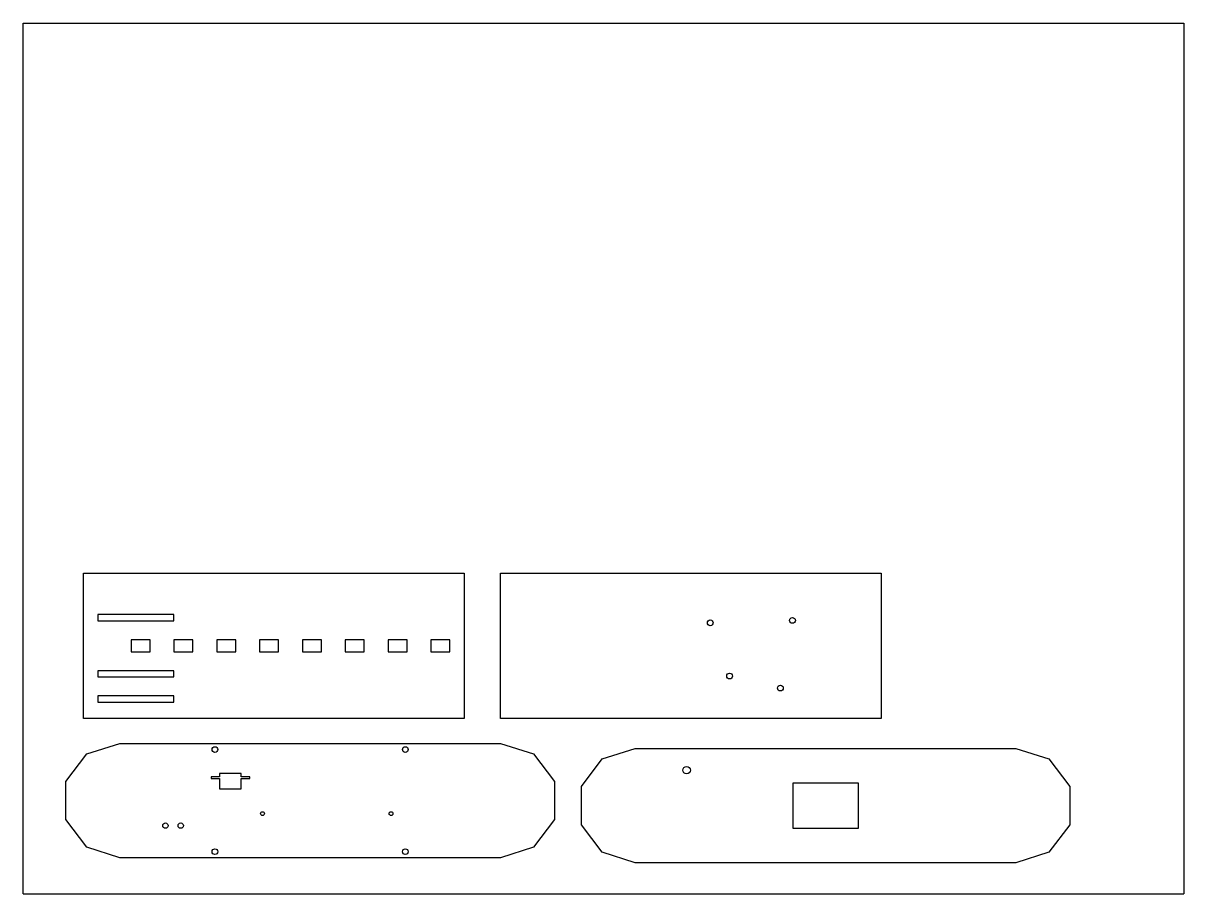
# Model space of a CAD drawing. Header units: centimetres. Extents: x 0 to 61, y 0 to 45.7.
import ezdxf

# ---------------------------------------------------------------- set-up
doc = ezdxf.new("R2010")
doc.units = ezdxf.units.CM
doc.header["$MEASUREMENT"] = 0

msp = doc.modelspace()

# ---------------------------------------------------------------- linework, layer by layer
at = {"linetype": 'Continuous'}
for p, q in [((0, 0), (0, 45.72)), ((0, 45.72), (60.96, 45.72)), ((60.96, 45.72), (60.96, 0)), ((0, 0), (60.96, 0))]:
    msp.add_line(p, q, dxfattribs=at)
for points in [[(23.165, 16.834), (23.165, 9.214), (3.165, 9.214), (3.165, 16.834)], [(45.071, 16.834), (45.071, 9.214), (25.071, 9.214), (25.071, 16.834)], [(3.915, 14.341), (7.915, 14.341), (7.915, 14.659), (3.915, 14.659)], [(5.665, 12.706), (6.665, 12.706), (6.665, 13.341), (5.665, 13.341)], [(7.915, 12.706), (8.915, 12.706), (8.915, 13.341), (7.915, 13.341)], [(10.165, 12.706), (11.165, 12.706), (11.165, 13.341), (10.165, 13.341)], [(12.415, 12.706), (13.415, 12.706), (13.415, 13.341), (12.415, 13.341)], [(14.665, 12.706), (15.665, 12.706), (15.665, 13.341), (14.665, 13.341)], [(16.915, 12.706), (17.915, 12.706), (17.915, 13.341), (16.915, 13.341)], [(19.165, 12.706), (20.165, 12.706), (20.165, 13.341), (19.165, 13.341)], [(21.415, 12.706), (22.415, 12.706), (22.415, 13.341), (21.415, 13.341)], [(3.915, 11.389), (7.915, 11.389), (7.915, 11.706), (3.915, 11.706)], [(3.915, 10.071), (7.915, 10.071), (7.915, 10.389), (3.915, 10.389)], [(25.071, 1.893), (5.071, 1.893), (3.339, 2.444), (2.243, 3.893), (2.243, 5.893), (3.339, 7.343), (5.071, 7.893), (25.071, 7.893), (26.803, 7.343), (27.9, 5.893), (27.9, 3.893), (26.803, 2.444)], [(54.975, 3.629), (53.878, 2.18), (52.146, 1.629), (32.146, 1.629), (30.414, 2.18), (29.318, 3.629), (29.318, 5.629), (30.414, 7.079), (32.146, 7.629), (52.146, 7.629), (53.878, 7.079), (54.975, 5.629)], [(10.305, 6.05), (10.305, 5.52), (11.455, 5.52), (11.455, 6.05), (11.895, 6.05), (11.895, 6.14), (11.455, 6.14), (11.455, 6.32), (10.305, 6.32), (10.305, 6.14), (9.865, 6.14), (9.865, 6.05)], [(40.424, 5.804), (40.424, 3.454), (43.869, 3.454), (43.869, 5.804)]]:
    msp.add_lwpolyline(points, close=True)
for centre, radius in [((36.087, 14.231), 0.152), ((40.405, 14.358), 0.152), ((37.103, 11.437), 0.152), ((39.77, 10.802), 0.152), ((10.071, 7.576), 0.15), ((20.071, 7.576), 0.15), ((34.846, 6.494), 0.195), ((12.571, 4.211), 0.1), ((19.322, 4.211), 0.1), ((7.471, 3.578), 0.14), ((8.271, 3.578), 0.14), ((10.071, 2.211), 0.15), ((20.071, 2.211), 0.15)]:
    msp.add_circle(centre, radius)

doc.saveas('drawing.dxf')
